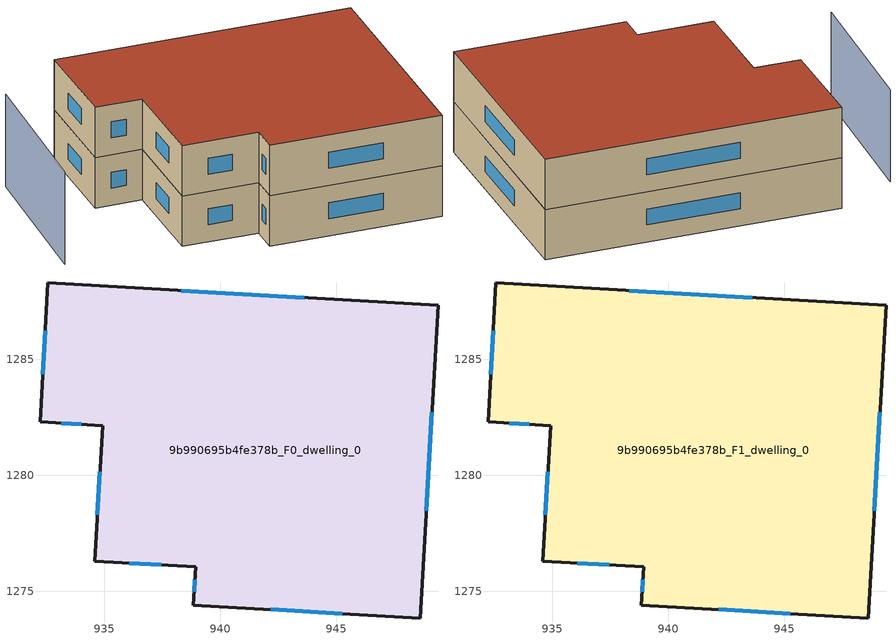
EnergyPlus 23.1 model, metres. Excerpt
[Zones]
9b990695b4fe378b_F0_dwelling_0
 floor ground (EU_floor_Construction): 949.39,1287.33 948.62,1273.85 938.84,1274.41 938.94,1276.06 934.59,1276.31 934.93,1282.15 932.23,1282.3 932.58,1288.3 z0
 wall outside (EU_wall_Construction): 932.23,1282.3 934.93,1282.15 934.59,1276.31 938.94,1276.06 938.84,1274.41 948.62,1273.85 949.39,1287.33 932.58,1288.3 932.23,1282.3 z0:3
 window (EU_Window_Construction): 933.15,1282.25 934.01,1282.2 / 932.46,1286.25 932.35,1284.36 / 943.63,1287.66 938.33,1287.97 / 948.88,1278.47 949.13,1282.72 / 942.19,1274.22 945.27,1274.04 / 938.9,1275.5 938.88,1274.98 / 936.08,1276.22 937.45,1276.15 / 934.81,1280.15 934.71,1278.31 z1.03:1.97
9b990695b4fe378b_F1_dwelling_0
 floor to 9b990695b4fe378b_F0_dwelling_0 (EU_floor_Construction): 949.39,1287.33 948.62,1273.85 938.84,1274.41 938.94,1276.06 934.59,1276.31 934.93,1282.15 932.23,1282.3 932.57,1288.3 z3
 wall outside (EU_wall_Construction): 932.23,1282.3 934.93,1282.15 934.59,1276.31 938.94,1276.06 938.84,1274.41 948.62,1273.85 949.39,1287.33 932.58,1288.3 932.23,1282.3 z3:6
 window (EU_Window_Construction): 933.15,1282.25 934.01,1282.2 / 932.46,1286.25 932.35,1284.36 / 943.63,1287.66 938.33,1287.97 / 948.88,1278.47 949.13,1282.72 / 942.19,1274.22 945.27,1274.04 / 938.9,1275.5 938.88,1274.98 / 936.08,1276.22 937.45,1276.15 / 934.81,1280.15 934.71,1278.31 z4.03:4.97
 roof outside (EU_roof_Construction): 948.62,1273.85 949.39,1287.33 932.58,1288.3 932.23,1282.3 934.93,1282.15 934.59,1276.31 938.94,1276.06 938.84,1274.41 z6
shading: 928.97,1286.55 928.06,1276.99 z0:5.5
[Building]
EU S2 Campaign: North Axis=0; Terrain=City; Solar Distribution=FullExterior
[Site:Location]
Cape.Town.Intl.AP: Latitude=-33.965; Longitude=18.602; Time Zone=2; Elevation=46
[SizingPeriod:WeatherFileDays]
AnnualSizingPeriod: Begin Month=1; Begin Day of Month=1; End Month=12; End Day of Month=31; Day of Week for Start Day=Monday; Use Weather File Daylight Saving Period=No; Use Weather File Rain and Snow Indicators=No
[MATERIAL]
EU_InternalMass_Material: Roughness=MediumRough; Thickness=0.1; Conductivity=1; Density=1800; Specific Heat=900; Thermal Absorptance=0.9; Solar Absorptance=0.7; Visible Absorptance=0.7
[MATERIAL:NOMASS] Roughness=MediumRough; Thermal Absorptance=0.9; Solar Absorptance=0.7; Visible Absorptance=0.7
Name | Thermal Resistance
EU_wall_NoMass | 0.493876
EU_roof_NoMass | 0.449382
EU_floor_NoMass | 1.25
[WINDOWMATERIAL:SIMPLEGLAZINGSYSTEM]
EU_Window_SimpleGlazing: UFactor=4.4; Solar Heat Gain Coefficient=0.85; Visible Transmittance=0.85
[CONSTRUCTION]
EU_wall_Construction: EU_wall_NoMass
EU_roof_Construction: EU_roof_NoMass
EU_floor_Construction: EU_floor_NoMass
EU_Window_Construction: EU_Window_SimpleGlazing
EU_InternalMass_Construction: EU_InternalMass_Material
[ZONE] Type=1; Multiplier=1; Ceiling Height=autocalculate; Floor Area=autocalculate; Part of Total Floor Area=Yes
Name | Volume
9b990695b4fe378b_F0_dwelling_0 | 600.116
9b990695b4fe378b_F1_dwelling_0 | 600.115
[INTERNALMASS] Construction=EU_InternalMass_Construction; Surface Area=200.039
Name | Zone or ZoneList
9b990695b4fe378b_F0_dwelling_0_EU_InternalMass | 9b990695b4fe378b_F0_dwelling_0
9b990695b4fe378b_F1_dwelling_0_EU_InternalMass | 9b990695b4fe378b_F1_dwelling_0
[OTHEREQUIPMENT] Fuel Type=Electricity; Design Level Calculation Method=Watts/Area; Power per Zone Floor Area=1; Fraction Latent=0; Fraction Radiant=0; Fraction Lost=0; Carbon Dioxide Generation Rate=0; EndUse Subcategory=EU_Step8_InternalGains
Name | Zone or ZoneList or Space or SpaceList | Schedule
EU_Step8_InternalGain_9b990695b4fe378b_F0_dwelling_0_f000 | 9b990695b4fe378b_F0_dwelling_0 | EU_Step8_GainSchedule_9b990695b4fe378b_F0_dwelling_0_f000
EU_Step8_InternalGain_9b990695b4fe378b_F1_dwelling_0_f000 | 9b990695b4fe378b_F1_dwelling_0 | EU_Step8_GainSchedule_9b990695b4fe378b_F1_dwelling_0_f000
[ZONEVENTILATION:DESIGNFLOWRATE] Schedule=EU_AlwaysOn; Design Flow Rate Calculation Method=AirChanges/Hour; Air Changes per Hour=0.64; Ventilation Type=Natural; Fan Pressure Rise=0; Fan Total Efficiency=1; Constant Term Coefficient=1; Temperature Term Coefficient=0; Velocity Term Coefficient=0; Velocity Squared Term Coefficient=0; Minimum Indoor Temperature=-100; Maximum Indoor Temperature=100; Delta Temperature=-100; Minimum Outdoor Temperature=-100; Maximum Outdoor Temperature=100; Maximum Wind Speed=40
Name | Zone or ZoneList or Space or SpaceList
EU_ConstantAir_9b990695b4fe378b_F0_dwelling_0 | 9b990695b4fe378b_F0_dwelling_0
EU_ConstantAir_9b990695b4fe378b_F1_dwelling_0 | 9b990695b4fe378b_F1_dwelling_0
[HVACTEMPLATE:THERMOSTAT] Constant Heating Setpoint=20; Constant Cooling Setpoint=50
EU_HeatOnly_9b990695b4fe378b_F0_dwelling_0; EU_HeatOnly_9b990695b4fe378b_F1_dwelling_0
[HVACTEMPLATE:ZONE:IDEALLOADSAIRSYSTEM] System Availability Schedule=EU_AlwaysOn; Maximum Heating Supply Air Temperature=50; Minimum Cooling Supply Air Temperature=13; Maximum Heating Supply Air Humidity Ratio=0.0156; Minimum Cooling Supply Air Humidity Ratio=0.0077; Heating Limit=NoLimit; Cooling Limit=NoLimit; Heating Availability Schedule=EU_AlwaysOn; Cooling Availability Schedule=EU_CoolingOff; Dehumidification Control Type=ConstantSensibleHeatRatio; Cooling Sensible Heat Ratio=0.7; Dehumidification Setpoint=60; Humidification Control Type=None; Humidification Setpoint=30; Outdoor Air Method=None; Outdoor Air Flow Rate per Person=0.00944; Outdoor Air Flow Rate per Zone Floor Area=0; Outdoor Air Flow Rate per Zone=0; Demand Controlled Ventilation Type=None; Outdoor Air Economizer Type=NoEconomizer; Heat Recovery Type=None; Sensible Heat Recovery Effectiveness=0.7; Latent Heat Recovery Effectiveness=0.65
Name | Template Thermostat
9b990695b4fe378b_F0_dwelling_0 | EU_HeatOnly_9b990695b4fe378b_F0_dwelling_0
9b990695b4fe378b_F1_dwelling_0 | EU_HeatOnly_9b990695b4fe378b_F1_dwelling_0
[SIZING:ZONE] Zone Cooling Design Supply Air Temperature Input Method=SupplyAirTemperature; Zone Cooling Design Supply Air Temperature=13; Zone Heating Design Supply Air Temperature Input Method=SupplyAirTemperature; Zone Heating Design Supply Air Temperature=50; Zone Cooling Design Supply Air Humidity Ratio=0.008; Zone Heating Design Supply Air Humidity Ratio=0.008; Cooling Design Air Flow Method=DesignDay; Cooling Design Air Flow Rate=0; Cooling Minimum Air Flow per Zone Floor Area=0.000762; Cooling Minimum Air Flow=0; Cooling Minimum Air Flow Fraction=0.2; Heating Design Air Flow Method=DesignDay; Heating Design Air Flow Rate=0; Heating Maximum Air Flow per Zone Floor Area=0.002032; Heating Maximum Air Flow=0.141576; Heating Maximum Air Flow Fraction=0.3; Account for Dedicated Outdoor Air System=No; Dedicated Outdoor Air System Control Strategy=NeutralSupplyAir; Dedicated Outdoor Air Low Setpoint Temperature for Design=autosize; Dedicated Outdoor Air High Setpoint Temperature for Design=autosize; Zone Load Sizing Method=Sensible Load Only No Latent Load; Zone Latent Cooling Design Supply Air Humidity Ratio Input Method=HumidityRatioDifference; Zone Cooling Design Supply Air Humidity Ratio Difference=0.005; Zone Latent Heating Design Supply Air Humidity Ratio Input Method=HumidityRatioDifference; Zone Humidification Design Supply Air Humidity Ratio Difference=0.005
9b990695b4fe378b_F0_dwelling_0; 9b990695b4fe378b_F1_dwelling_0
[SCHEDULE:CONSTANT]
Name | Hourly Value
EU_AlwaysOn | 1
EU_CoolingOff | 0
[SCHEDULE:FILE] Column Number=1; Rows to Skip at Top=0; Number of Hours of Data=8760; Column Separator=Comma; Interpolate to Timestep=No; Minutes per Item=60; Adjust Schedule for Daylight Savings=Yes
Name | File
EU_Step8_GainSchedule_9b990695b4fe378b_F0_dwelling_0_f000 | ../../schedules/9b990695b4fe378b/9b990695b4fe378b_F0_dwelling_0_f000_gain.csv
EU_Step8_GainSchedule_9b990695b4fe378b_F1_dwelling_0_f000 | ../../schedules/9b990695b4fe378b/9b990695b4fe378b_F1_dwelling_0_f000_gain.csv
